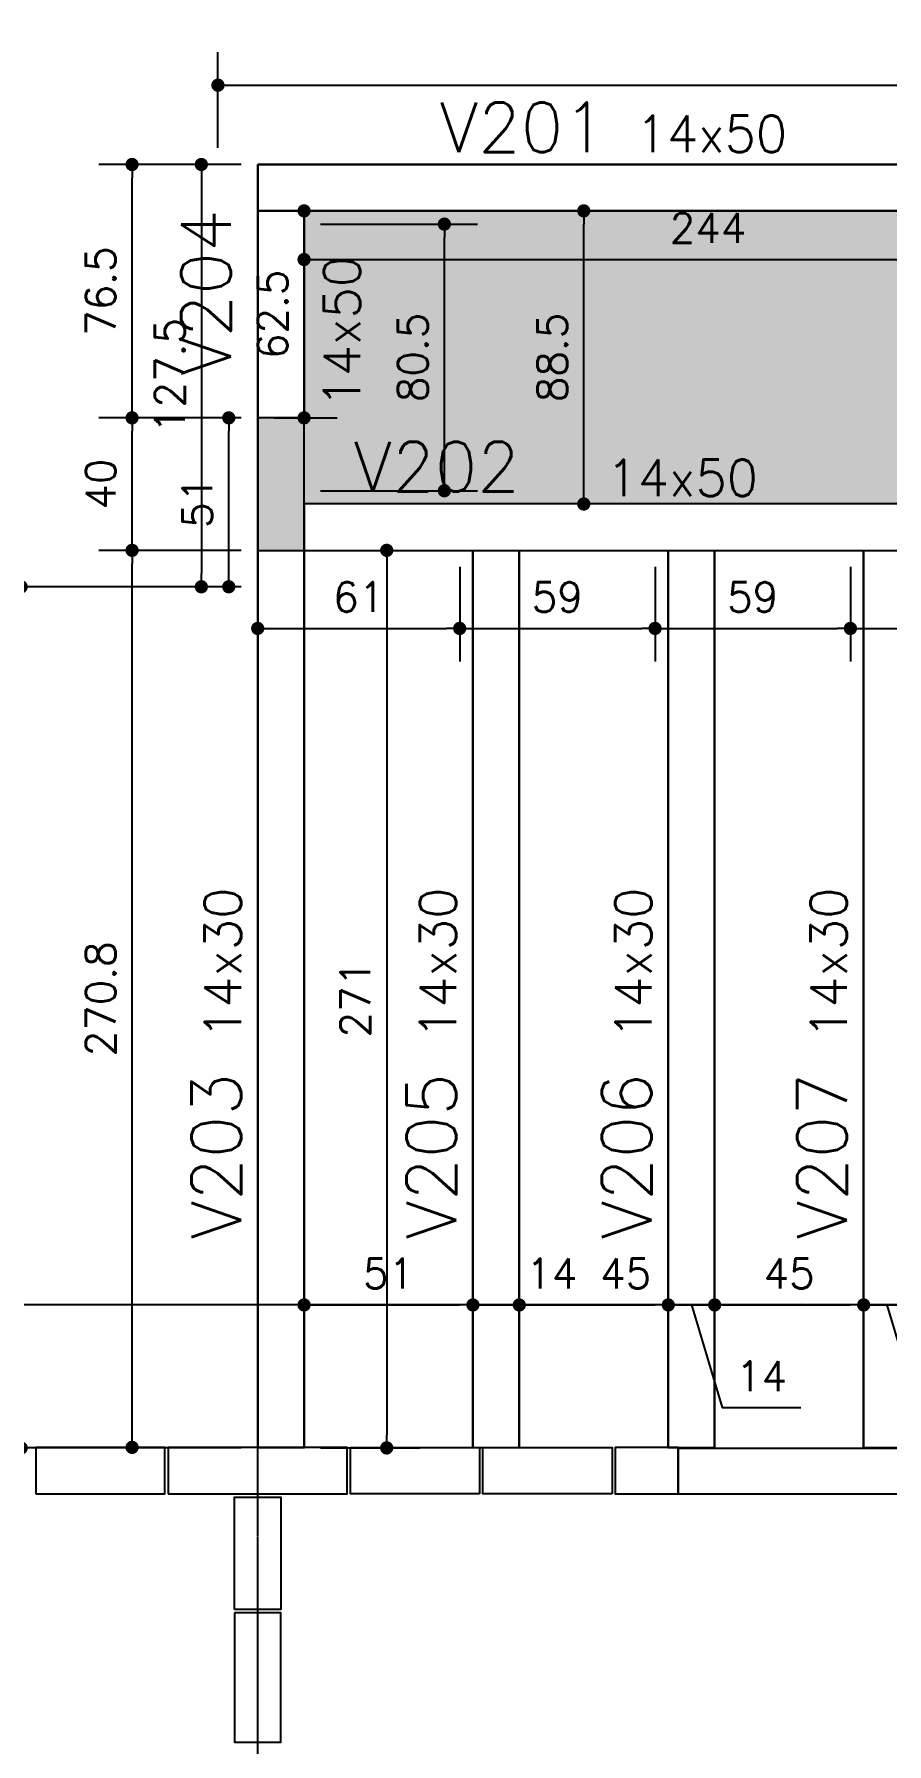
# Model space of a CAD drawing. Extents: x -856 to 20282, y 14720 to 28231.
# Drawn here: x 17952 to 18209, y 16523 to 17039 of the extents above; entities that cross this region are included whole.
import ezdxf

# ---------------------------------------------------------------- set-up
doc = ezdxf.new("R2010")
doc.units = 0
doc.linetypes.add('AXES', pattern=[0.54, 0.3, -0.08, 0.08, -0.08])
doc.layers.get('0').update_dxf_attribs({"linetype": 'CONTINUOUS'})
doc.layers.get('Defpoints').update_dxf_attribs({"linetype": 'CONTINUOUS'})
for name, color, linetype in [('00 - FELIPE', 2, 'CONTINUOUS'), ('COTA', 1, 'CONTINUOUS'), ('EIXOS', 1, 'AXES'), ('H2', 252, 'CONTINUOUS'), ('H4', 254, 'CONTINUOUS'), ('P-M', 5, 'CONTINUOUS'), ('VIG-D', 2, 'CONTINUOUS'), ('VIG-N', 4, 'CONTINUOUS'), ('VIGA', 3, 'CONTINUOUS')]:
    doc.layers.add(name, color=color, linetype=linetype)
doc.styles.add('COTA', font='romans.shx')
doc.styles.get("Standard").update_dxf_attribs({"font": 'ROMANS.SHX'})
doc.dimstyles.new('forma', dxfattribs={"dimscale": 5, "dimtxt": 1.8, "dimasz": 0.8, "dimexe": 2, "dimexo": 1, "dimgap": 1, "dimtad": 1, "dimdec": 1, "dimzin": 9, "dimdsep": 46, "dimtxsty": 'COTA', "dimblk1": 'DOT', "dimblk2": 'DOT', "dimsah": 1, "dimcen": 0, "dimdle": 1, "dimclrd": 256, "dimclre": 256, "dimclrt": 2, "dimadec": 0, "dimazin": 0, "dimtfac": 1, "dimtdec": 0, "dimtmove": 0, "dimatfit": 3, "dimfxl": 1, "dimtolj": 1, "dimtzin": 0, "dimarcsym": 0})

# ---------------------------------------------------------------- blocks, each defined once
blk = doc.blocks.new('_Dot')
at = {"color": 0, "linetype": 'ByBlock', "lineweight": -2}
blk.add_line((-0.5, 0), (-1, 0), dxfattribs=at)
at = {"color": 0, "linetype": 'ByBlock', "const_width": 0.5}
blk.add_lwpolyline([(-0.25, 0, 1), (0.25, 0, 1)], format="xyb", close=True, dxfattribs=at)
blk = doc.blocks.new('*D1020')
at = {"layer": 'COTA', "lineweight": -2, "transparency": 16777216}
for p, q in [((18033.43, 16661.58), (18033.43, 16645.45)), ((18084.43, 16661.58), (18084.43, 16645.45)), ((18037.43, 16655.45), (18080.43, 16655.45))]:
    blk.add_line(p, q, dxfattribs=at)
at = {"layer": 'Defpoints', "color": 0, "transparency": 16777216}
for p in [(18033.43, 16666.58), (18084.43, 16666.58), (18084.43, 16655.45)]:
    blk.add_point(p, dxfattribs=at)
at = {"layer": 'COTA', "lineweight": -2, "transparency": 16777216, "xscale": 4, "yscale": 4, "zscale": 4, "rotation": 180}
blk.add_blockref('_Dot', (18033.43, 16655.45), dxfattribs=at)
at = {"layer": 'COTA', "lineweight": -2, "transparency": 16777216, "xscale": 4, "yscale": 4, "zscale": 4}
blk.add_blockref('_Dot', (18084.43, 16655.45), dxfattribs=at)
at = {"layer": 'COTA', "color": 2, "transparency": 16777216, "insert": (18058.93, 16664.95), "char_height": 9, "attachment_point": 5, "style": 'COTA'}
blk.add_mtext('\\A1;51 ', dxfattribs=at)
blk = doc.blocks.new('*D1021')
at = {"layer": 'COTA', "lineweight": -2, "transparency": 16777216}
for p, q in [((18084.43, 16661.58), (18084.43, 16645.45)), ((18080.43, 16655.45), (18076.43, 16655.45)), ((18084.43, 16655.45), (18098.43, 16655.45)), ((18098.43, 16652.21), (18098.43, 16645.45)), ((18102.43, 16655.45), (18106.43, 16655.45))]:
    blk.add_line(p, q, dxfattribs=at)
at = {"layer": 'Defpoints', "color": 0, "transparency": 16777216}
for p in [(18084.43, 16666.58), (18098.43, 16657.21), (18098.43, 16655.45)]:
    blk.add_point(p, dxfattribs=at)
at = {"layer": 'COTA', "lineweight": -2, "transparency": 16777216, "xscale": 4, "yscale": 4, "zscale": 4}
blk.add_blockref('_Dot', (18084.43, 16655.45), dxfattribs=at)
at = {"layer": 'COTA', "lineweight": -2, "transparency": 16777216, "xscale": 4, "yscale": 4, "zscale": 4, "rotation": 180}
blk.add_blockref('_Dot', (18098.43, 16655.45), dxfattribs=at)
at = {"layer": 'COTA', "color": 2, "transparency": 16777216, "insert": (18108.24, 16664.95), "char_height": 9, "attachment_point": 5, "style": 'COTA'}
blk.add_mtext('\\A1;14 ', dxfattribs=at)
blk = doc.blocks.new('*D1022')
at = {"layer": 'COTA', "lineweight": -2, "transparency": 16777216}
for p, q in [((18098.43, 16652.21), (18098.43, 16645.45)), ((18102.43, 16655.45), (18139.43, 16655.45)), ((18143.43, 16656.48), (18143.43, 16645.45))]:
    blk.add_line(p, q, dxfattribs=at)
at = {"layer": 'Defpoints', "color": 0, "transparency": 16777216}
for p in [(18098.43, 16657.21), (18143.43, 16661.48), (18143.43, 16655.45)]:
    blk.add_point(p, dxfattribs=at)
at = {"layer": 'COTA', "lineweight": -2, "transparency": 16777216, "xscale": 4, "yscale": 4, "zscale": 4, "rotation": 180}
blk.add_blockref('_Dot', (18098.43, 16655.45), dxfattribs=at)
at = {"layer": 'COTA', "lineweight": -2, "transparency": 16777216, "xscale": 4, "yscale": 4, "zscale": 4}
blk.add_blockref('_Dot', (18143.43, 16655.45), dxfattribs=at)
at = {"layer": 'COTA', "color": 2, "transparency": 16777216, "insert": (18130.53, 16664.95), "char_height": 9, "attachment_point": 5, "style": 'COTA'}
blk.add_mtext('\\A1;45 ', dxfattribs=at)
blk = doc.blocks.new('*D1023')
at = {"layer": 'COTA', "lineweight": -2, "transparency": 16777216}
for p, q in [((18139.43, 16655.45), (18135.43, 16655.45)), ((18143.43, 16656.48), (18143.43, 16645.45)), ((18143.43, 16655.45), (18157.43, 16655.45)), ((18143.43, 16655.45), (18157.43, 16655.45)), ((18150.43, 16655.45), (18159.73, 16624.45)), ((18157.43, 16656.48), (18157.43, 16645.45)), ((18161.43, 16655.45), (18165.43, 16655.45)), ((18159.73, 16624.45), (18183.44, 16624.45))]:
    blk.add_line(p, q, dxfattribs=at)
at = {"layer": 'Defpoints', "color": 0, "transparency": 16777216}
for p in [(18143.43, 16661.48), (18157.43, 16661.48), (18157.43, 16655.45)]:
    blk.add_point(p, dxfattribs=at)
at = {"layer": 'COTA', "lineweight": -2, "transparency": 16777216, "xscale": 4, "yscale": 4, "zscale": 4}
blk.add_blockref('_Dot', (18143.43, 16655.45), dxfattribs=at)
at = {"layer": 'COTA', "lineweight": -2, "transparency": 16777216, "xscale": 4, "yscale": 4, "zscale": 4, "rotation": 180}
blk.add_blockref('_Dot', (18157.43, 16655.45), dxfattribs=at)
at = {"layer": 'COTA', "color": 2, "transparency": 16777216, "insert": (18171.58, 16633.95), "char_height": 9, "attachment_point": 5, "style": 'COTA'}
blk.add_mtext('\\A1;14 ', dxfattribs=at)
blk = doc.blocks.new('*D1024')
at = {"layer": 'COTA', "lineweight": -2, "transparency": 16777216}
for p, q in [((18157.43, 16656.48), (18157.43, 16645.45)), ((18161.43, 16655.45), (18198.43, 16655.45)), ((18202.43, 16656.48), (18202.43, 16645.45))]:
    blk.add_line(p, q, dxfattribs=at)
at = {"layer": 'Defpoints', "color": 0, "transparency": 16777216}
for p in [(18157.43, 16661.48), (18202.43, 16661.48), (18202.43, 16655.45)]:
    blk.add_point(p, dxfattribs=at)
at = {"layer": 'COTA', "lineweight": -2, "transparency": 16777216, "xscale": 4, "yscale": 4, "zscale": 4, "rotation": 180}
blk.add_blockref('_Dot', (18157.43, 16655.45), dxfattribs=at)
at = {"layer": 'COTA', "lineweight": -2, "transparency": 16777216, "xscale": 4, "yscale": 4, "zscale": 4}
blk.add_blockref('_Dot', (18202.43, 16655.45), dxfattribs=at)
at = {"layer": 'COTA', "color": 2, "transparency": 16777216, "insert": (18179.93, 16664.95), "char_height": 9, "attachment_point": 5, "style": 'COTA'}
blk.add_mtext('\\A1;45 ', dxfattribs=at)
blk = doc.blocks.new('*D1025')
at = {"layer": 'COTA', "lineweight": -2, "transparency": 16777216}
for p, q in [((18198.43, 16655.45), (18194.43, 16655.45)), ((18202.43, 16656.48), (18202.43, 16645.45)), ((18202.43, 16655.45), (18216.43, 16655.45)), ((18202.43, 16655.45), (18216.43, 16655.45)), ((18209.43, 16655.45), (18218.73, 16624.45)), ((18216.43, 16656.48), (18216.43, 16645.45)), ((18220.43, 16655.45), (18224.43, 16655.45)), ((18218.73, 16624.45), (18242.44, 16624.45))]:
    blk.add_line(p, q, dxfattribs=at)
at = {"layer": 'Defpoints', "color": 0, "transparency": 16777216}
for p in [(18202.43, 16661.48), (18216.43, 16661.48), (18216.43, 16655.45)]:
    blk.add_point(p, dxfattribs=at)
at = {"layer": 'COTA', "lineweight": -2, "transparency": 16777216, "xscale": 4, "yscale": 4, "zscale": 4}
blk.add_blockref('_Dot', (18202.43, 16655.45), dxfattribs=at)
at = {"layer": 'COTA', "lineweight": -2, "transparency": 16777216, "xscale": 4, "yscale": 4, "zscale": 4, "rotation": 180}
blk.add_blockref('_Dot', (18216.43, 16655.45), dxfattribs=at)
at = {"layer": 'COTA', "color": 2, "transparency": 16777216, "insert": (18230.58, 16633.95), "char_height": 9, "attachment_point": 5, "style": 'COTA'}
blk.add_mtext('\\A1;14 ', dxfattribs=at)
blk = doc.blocks.new('*D1013')
at = {"layer": 'COTA', "lineweight": -2, "transparency": 16777216}
for p, q in [((18115.16, 16985.78), (18107.9, 16985.78)), ((18117.9, 16901.28), (18117.9, 16981.78)), ((18115.16, 16897.28), (18107.9, 16897.28))]:
    blk.add_line(p, q, dxfattribs=at)
at = {"layer": 'Defpoints', "color": 0, "transparency": 16777216}
for p in [(18117.9, 16985.78), (18120.16, 16985.78), (18120.16, 16897.28)]:
    blk.add_point(p, dxfattribs=at)
at = {"layer": 'COTA', "lineweight": -2, "transparency": 16777216, "xscale": 4, "yscale": 4, "zscale": 4}
for p, rotation in [((18117.9, 16985.78), 90), ((18117.9, 16897.28), 270)]:
    blk.add_blockref('_Dot', p, dxfattribs=dict(at, rotation=rotation))
at = {"layer": 'COTA', "color": 2, "transparency": 16777216, "insert": (18108.4, 16941.53), "char_height": 9, "attachment_point": 5, "rotation": 90, "style": 'COTA'}
blk.add_mtext('\\A1;88.5 ', dxfattribs=at)
blk = doc.blocks.new('*D1014')
at = {"layer": 'COTA', "lineweight": -2, "transparency": 16777216}
for p, q in [((18014.43, 16883.28), (17971.49, 16883.28)), ((17981.49, 16616.45), (17981.49, 16879.28)), ((17981.21, 16612.45), (17971.49, 16612.45))]:
    blk.add_line(p, q, dxfattribs=at)
at = {"layer": 'Defpoints', "color": 0, "transparency": 16777216}
for p in [(17981.49, 16883.28), (18019.43, 16883.28), (17986.21, 16612.45)]:
    blk.add_point(p, dxfattribs=at)
at = {"layer": 'COTA', "lineweight": -2, "transparency": 16777216, "xscale": 4, "yscale": 4, "zscale": 4}
for p, rotation in [((17981.49, 16883.28), 90), ((17981.49, 16612.45), 270)]:
    blk.add_blockref('_Dot', p, dxfattribs=dict(at, rotation=rotation))
at = {"layer": 'COTA', "color": 2, "transparency": 16777216, "insert": (17971.99, 16747.87), "char_height": 9, "attachment_point": 5, "rotation": 90, "style": 'COTA'}
blk.add_mtext('\\A1;270.8 ', dxfattribs=at)
blk = doc.blocks.new('*D1015')
at = {"layer": 'COTA', "lineweight": -2, "transparency": 16777216}
for p, q in [((18014.43, 16923.28), (17971.49, 16923.28)), ((17981.49, 16887.28), (17981.49, 16919.28)), ((18014.43, 16883.28), (17971.49, 16883.28))]:
    blk.add_line(p, q, dxfattribs=at)
at = {"layer": 'Defpoints', "color": 0, "transparency": 16777216}
for p in [(17981.49, 16923.28), (18019.43, 16923.28), (18019.43, 16883.28)]:
    blk.add_point(p, dxfattribs=at)
at = {"layer": 'COTA', "lineweight": -2, "transparency": 16777216, "xscale": 4, "yscale": 4, "zscale": 4}
for p, rotation in [((17981.49, 16923.28), 90), ((17981.49, 16883.28), 270)]:
    blk.add_blockref('_Dot', p, dxfattribs=dict(at, rotation=rotation))
at = {"layer": 'COTA', "color": 2, "transparency": 16777216, "insert": (17971.99, 16903.28), "char_height": 9, "attachment_point": 5, "rotation": 90, "style": 'COTA'}
blk.add_mtext('\\A1;40 ', dxfattribs=at)
blk = doc.blocks.new('*D1016')
at = {"layer": 'COTA', "lineweight": -2, "transparency": 16777216}
for p, q in [((18014.43, 16999.78), (17971.49, 16999.78)), ((17981.49, 16927.28), (17981.49, 16995.78)), ((18014.43, 16923.28), (17971.49, 16923.28))]:
    blk.add_line(p, q, dxfattribs=at)
at = {"layer": 'Defpoints', "color": 0, "transparency": 16777216}
for p in [(17981.49, 16999.78), (18019.43, 16999.78), (18019.43, 16923.28)]:
    blk.add_point(p, dxfattribs=at)
at = {"layer": 'COTA', "lineweight": -2, "transparency": 16777216, "xscale": 4, "yscale": 4, "zscale": 4}
for p, rotation in [((17981.49, 16999.78), 90), ((17981.49, 16923.28), 270)]:
    blk.add_blockref('_Dot', p, dxfattribs=dict(at, rotation=rotation))
at = {"layer": 'COTA', "color": 2, "transparency": 16777216, "insert": (17971.99, 16961.53), "char_height": 9, "attachment_point": 5, "rotation": 90, "style": 'COTA'}
blk.add_mtext('\\A1;76.5 ', dxfattribs=at)
blk = doc.blocks.new('*D1120')
at = {"layer": '00 - FELIPE', "lineweight": -2, "transparency": 16777216}
for p, q in [((18033.43, 16980.78), (18033.43, 16961.09)), ((18277.43, 16980.78), (18277.43, 16961.09)), ((18037.43, 16971.09), (18273.43, 16971.09))]:
    blk.add_line(p, q, dxfattribs=at)
at = {"layer": 'Defpoints', "color": 0, "transparency": 16777216}
for p in [(18033.43, 16985.78), (18277.43, 16985.78), (18277.43, 16971.09)]:
    blk.add_point(p, dxfattribs=at)
at = {"layer": '00 - FELIPE', "lineweight": -2, "transparency": 16777216, "xscale": 4, "yscale": 4, "zscale": 4, "rotation": 180}
blk.add_blockref('_Dot', (18033.43, 16971.09), dxfattribs=at)
at = {"layer": '00 - FELIPE', "lineweight": -2, "transparency": 16777216, "xscale": 4, "yscale": 4, "zscale": 4}
blk.add_blockref('_Dot', (18277.43, 16971.09), dxfattribs=at)
at = {"layer": '00 - FELIPE', "color": 2, "transparency": 16777216, "insert": (18155.43, 16980.59), "char_height": 9, "attachment_point": 5, "style": 'COTA'}
blk.add_mtext('\\A1;244 ', dxfattribs=at)
blk = doc.blocks.new('*D1122')
at = {"layer": '00 - FELIPE', "lineweight": -2, "transparency": 16777216}
for p, q in [((18007.43, 17004.78), (18007.43, 17033.72)), ((18466.43, 17004.78), (18466.43, 17033.72)), ((18011.43, 17023.72), (18462.43, 17023.72))]:
    blk.add_line(p, q, dxfattribs=at)
at = {"layer": 'Defpoints', "color": 0, "transparency": 16777216}
for p in [(18466.43, 17023.72), (18007.43, 16999.78), (18466.43, 16999.78)]:
    blk.add_point(p, dxfattribs=at)
at = {"layer": '00 - FELIPE', "lineweight": -2, "transparency": 16777216, "xscale": 4, "yscale": 4, "zscale": 4, "rotation": 180}
blk.add_blockref('_Dot', (18007.43, 17023.72), dxfattribs=at)
at = {"layer": '00 - FELIPE', "lineweight": -2, "transparency": 16777216, "xscale": 4, "yscale": 4, "zscale": 4}
blk.add_blockref('_Dot', (18466.43, 17023.72), dxfattribs=at)
at = {"layer": '00 - FELIPE', "color": 2, "transparency": 16777216, "insert": (18236.93, 17033.22), "char_height": 9, "attachment_point": 5, "style": 'COTA'}
blk.add_mtext('\\A1;459 ', dxfattribs=at)
blk = doc.blocks.new('*D1123')
at = {"layer": '00 - FELIPE', "lineweight": -2, "transparency": 16777216}
for p, q in [((18019.43, 16878.28), (18019.43, 16849.71)), ((18080.43, 16878.28), (18080.43, 16849.71)), ((18023.43, 16859.71), (18076.43, 16859.71))]:
    blk.add_line(p, q, dxfattribs=at)
at = {"layer": 'Defpoints', "color": 0, "transparency": 16777216}
for p in [(18019.43, 16883.28), (18080.43, 16883.28), (18080.43, 16859.71)]:
    blk.add_point(p, dxfattribs=at)
at = {"layer": '00 - FELIPE', "lineweight": -2, "transparency": 16777216, "xscale": 4, "yscale": 4, "zscale": 4, "rotation": 180}
blk.add_blockref('_Dot', (18019.43, 16859.71), dxfattribs=at)
at = {"layer": '00 - FELIPE', "lineweight": -2, "transparency": 16777216, "xscale": 4, "yscale": 4, "zscale": 4}
blk.add_blockref('_Dot', (18080.43, 16859.71), dxfattribs=at)
at = {"layer": '00 - FELIPE', "color": 2, "transparency": 16777216, "insert": (18049.93, 16869.21), "char_height": 9, "attachment_point": 5, "style": 'COTA'}
blk.add_mtext('\\A1;61 ', dxfattribs=at)
blk = doc.blocks.new('*D1124')
at = {"layer": '00 - FELIPE', "lineweight": -2, "transparency": 16777216}
for p, q in [((18080.43, 16878.28), (18080.43, 16849.71)), ((18139.43, 16878.28), (18139.43, 16849.71)), ((18084.43, 16859.71), (18135.43, 16859.71))]:
    blk.add_line(p, q, dxfattribs=at)
at = {"layer": 'Defpoints', "color": 0, "transparency": 16777216}
for p in [(18080.43, 16883.28), (18139.43, 16883.28), (18139.43, 16859.71)]:
    blk.add_point(p, dxfattribs=at)
at = {"layer": '00 - FELIPE', "lineweight": -2, "transparency": 16777216, "xscale": 4, "yscale": 4, "zscale": 4, "rotation": 180}
blk.add_blockref('_Dot', (18080.43, 16859.71), dxfattribs=at)
at = {"layer": '00 - FELIPE', "lineweight": -2, "transparency": 16777216, "xscale": 4, "yscale": 4, "zscale": 4}
blk.add_blockref('_Dot', (18139.43, 16859.71), dxfattribs=at)
at = {"layer": '00 - FELIPE', "color": 2, "transparency": 16777216, "insert": (18109.93, 16869.21), "char_height": 9, "attachment_point": 5, "style": 'COTA'}
blk.add_mtext('\\A1;59 ', dxfattribs=at)
blk = doc.blocks.new('*D1125')
at = {"layer": '00 - FELIPE', "lineweight": -2, "transparency": 16777216}
for p, q in [((18139.43, 16878.28), (18139.43, 16849.71)), ((18198.43, 16878.28), (18198.43, 16849.71)), ((18143.43, 16859.71), (18194.43, 16859.71))]:
    blk.add_line(p, q, dxfattribs=at)
at = {"layer": 'Defpoints', "color": 0, "transparency": 16777216}
for p in [(18139.43, 16883.28), (18198.43, 16883.28), (18198.43, 16859.71)]:
    blk.add_point(p, dxfattribs=at)
at = {"layer": '00 - FELIPE', "lineweight": -2, "transparency": 16777216, "xscale": 4, "yscale": 4, "zscale": 4, "rotation": 180}
blk.add_blockref('_Dot', (18139.43, 16859.71), dxfattribs=at)
at = {"layer": '00 - FELIPE', "lineweight": -2, "transparency": 16777216, "xscale": 4, "yscale": 4, "zscale": 4}
blk.add_blockref('_Dot', (18198.43, 16859.71), dxfattribs=at)
at = {"layer": '00 - FELIPE', "color": 2, "transparency": 16777216, "insert": (18168.93, 16869.21), "char_height": 9, "attachment_point": 5, "style": 'COTA'}
blk.add_mtext('\\A1;59 ', dxfattribs=at)
blk = doc.blocks.new('*D1126')
at = {"layer": '00 - FELIPE', "lineweight": -2, "transparency": 16777216}
for p, q in [((18198.43, 16878.28), (18198.43, 16849.71)), ((18257.43, 16878.28), (18257.43, 16849.71)), ((18202.43, 16859.71), (18253.43, 16859.71))]:
    blk.add_line(p, q, dxfattribs=at)
at = {"layer": 'Defpoints', "color": 0, "transparency": 16777216}
for p in [(18198.43, 16883.28), (18257.43, 16883.28), (18257.43, 16859.71)]:
    blk.add_point(p, dxfattribs=at)
at = {"layer": '00 - FELIPE', "lineweight": -2, "transparency": 16777216, "xscale": 4, "yscale": 4, "zscale": 4, "rotation": 180}
blk.add_blockref('_Dot', (18198.43, 16859.71), dxfattribs=at)
at = {"layer": '00 - FELIPE', "lineweight": -2, "transparency": 16777216, "xscale": 4, "yscale": 4, "zscale": 4}
blk.add_blockref('_Dot', (18257.43, 16859.71), dxfattribs=at)
at = {"layer": '00 - FELIPE', "color": 2, "transparency": 16777216, "insert": (18227.93, 16869.21), "char_height": 9, "attachment_point": 5, "style": 'COTA'}
blk.add_mtext('\\A1;59 ', dxfattribs=at)
blk = doc.blocks.new('*D1130')
at = {"layer": '00 - FELIPE', "lineweight": -2, "transparency": 16777216}
for p, q in [((18014.43, 16872.28), (17938, 16872.28)), ((17948, 16868.28), (17948, 16616.28)), ((18014.43, 16612.28), (17938, 16612.28))]:
    blk.add_line(p, q, dxfattribs=at)
at = {"layer": 'Defpoints', "color": 0, "transparency": 16777216}
for p in [(18019.43, 16872.28), (17948, 16612.28), (18019.43, 16612.28)]:
    blk.add_point(p, dxfattribs=at)
at = {"layer": '00 - FELIPE', "lineweight": -2, "transparency": 16777216, "xscale": 4, "yscale": 4, "zscale": 4}
for p, rotation in [((17948, 16872.28), 90), ((17948, 16612.28), 270)]:
    blk.add_blockref('_Dot', p, dxfattribs=dict(at, rotation=rotation))
at = {"layer": '00 - FELIPE', "color": 2, "transparency": 16777216, "insert": (17938.5, 16742.28), "char_height": 9, "attachment_point": 5, "rotation": 90, "style": 'COTA'}
blk.add_mtext('\\A1;260 ', dxfattribs=at)
blk = doc.blocks.new('*D1131')
at = {"layer": '00 - FELIPE', "lineweight": -2, "transparency": 16777216}
for p, q in [((18038.43, 16883.28), (18068.39, 16883.28)), ((18058.39, 16879.28), (18058.39, 16616.28)), ((18038.43, 16612.28), (18068.39, 16612.28))]:
    blk.add_line(p, q, dxfattribs=at)
at = {"layer": 'Defpoints', "color": 0, "transparency": 16777216}
for p in [(18033.43, 16883.28), (18033.43, 16612.28), (18058.39, 16612.28)]:
    blk.add_point(p, dxfattribs=at)
at = {"layer": '00 - FELIPE', "lineweight": -2, "transparency": 16777216, "xscale": 4, "yscale": 4, "zscale": 4}
for p, rotation in [((18058.39, 16883.28), 90), ((18058.39, 16612.28), 270)]:
    blk.add_blockref('_Dot', p, dxfattribs=dict(at, rotation=rotation))
at = {"layer": '00 - FELIPE', "color": 2, "transparency": 16777216, "insert": (18048.89, 16747.78), "char_height": 9, "attachment_point": 5, "rotation": 90, "style": 'COTA'}
blk.add_mtext('\\A1;271 ', dxfattribs=at)
blk = doc.blocks.new('*D1135')
at = {"layer": '00 - FELIPE', "lineweight": -2, "transparency": 16777216}
for p, q in [((18014.43, 16999.78), (17992.41, 16999.78)), ((18002.41, 16995.78), (18002.41, 16876.28)), ((18014.43, 16872.28), (17992.41, 16872.28))]:
    blk.add_line(p, q, dxfattribs=at)
at = {"layer": 'Defpoints', "color": 0, "transparency": 16777216}
for p in [(18019.43, 16999.78), (18002.41, 16872.28), (18019.43, 16872.28)]:
    blk.add_point(p, dxfattribs=at)
at = {"layer": '00 - FELIPE', "lineweight": -2, "transparency": 16777216, "xscale": 4, "yscale": 4, "zscale": 4}
for p, rotation in [((18002.41, 16999.78), 90), ((18002.41, 16872.28), 270)]:
    blk.add_blockref('_Dot', p, dxfattribs=dict(at, rotation=rotation))
at = {"layer": '00 - FELIPE', "color": 2, "transparency": 16777216, "insert": (17992.91, 16936.03), "char_height": 9, "attachment_point": 5, "rotation": 90, "style": 'COTA'}
blk.add_mtext('\\A1;127.5 ', dxfattribs=at)
blk = doc.blocks.new('*D1136')
at = {"layer": '00 - FELIPE', "lineweight": -2, "transparency": 16777216}
for p, q in [((18038.43, 16981.78), (18085.8, 16981.78)), ((18075.8, 16905.28), (18075.8, 16977.78)), ((18038.43, 16901.28), (18085.8, 16901.28))]:
    blk.add_line(p, q, dxfattribs=at)
at = {"layer": 'Defpoints', "color": 0, "transparency": 16777216}
for p in [(18033.43, 16981.78), (18075.8, 16981.78), (18033.43, 16901.28)]:
    blk.add_point(p, dxfattribs=at)
at = {"layer": '00 - FELIPE', "lineweight": -2, "transparency": 16777216, "xscale": 4, "yscale": 4, "zscale": 4}
for p, rotation in [((18075.8, 16981.78), 90), ((18075.8, 16901.28), 270)]:
    blk.add_blockref('_Dot', p, dxfattribs=dict(at, rotation=rotation))
at = {"layer": '00 - FELIPE', "color": 2, "transparency": 16777216, "insert": (18066.3, 16941.53), "char_height": 9, "attachment_point": 5, "rotation": 90, "style": 'COTA'}
blk.add_mtext('\\A1;80.5 ', dxfattribs=at)
blk = doc.blocks.new('*D1137')
at = {"layer": '00 - FELIPE', "lineweight": -2, "transparency": 16777216}
for p, q in [((18014.43, 16923.28), (18000.69, 16923.28)), ((18010.69, 16876.28), (18010.69, 16919.28)), ((18009, 16872.28), (18000.69, 16872.28))]:
    blk.add_line(p, q, dxfattribs=at)
at = {"layer": 'Defpoints', "color": 0, "transparency": 16777216}
for p in [(18010.69, 16923.28), (18019.43, 16923.28), (18014, 16872.28)]:
    blk.add_point(p, dxfattribs=at)
at = {"layer": '00 - FELIPE', "lineweight": -2, "transparency": 16777216, "xscale": 4, "yscale": 4, "zscale": 4}
for p, rotation in [((18010.69, 16923.28), 90), ((18010.69, 16872.28), 270)]:
    blk.add_blockref('_Dot', p, dxfattribs=dict(at, rotation=rotation))
at = {"layer": '00 - FELIPE', "color": 2, "transparency": 16777216, "insert": (18001.19, 16897.78), "char_height": 9, "attachment_point": 5, "rotation": 90, "style": 'COTA'}
blk.add_mtext('\\A1;51 ', dxfattribs=at)
blk = doc.blocks.new('*D1139')
at = {"layer": '00 - FELIPE', "lineweight": -2, "transparency": 16777216}
for p, q in [((18024.43, 16985.78), (18043.43, 16985.78)), ((18033.43, 16927.28), (18033.43, 16981.78)), ((18024.43, 16923.28), (18043.43, 16923.28))]:
    blk.add_line(p, q, dxfattribs=at)
at = {"layer": 'Defpoints', "color": 0, "transparency": 16777216}
for p in [(18019.43, 16985.78), (18033.43, 16985.78), (18019.43, 16923.28)]:
    blk.add_point(p, dxfattribs=at)
at = {"layer": '00 - FELIPE', "lineweight": -2, "transparency": 16777216, "xscale": 4, "yscale": 4, "zscale": 4}
for p, rotation in [((18033.43, 16985.78), 90), ((18033.43, 16923.28), 270)]:
    blk.add_blockref('_Dot', p, dxfattribs=dict(at, rotation=rotation))
at = {"layer": '00 - FELIPE', "color": 2, "transparency": 16777216, "insert": (18023.93, 16954.53), "char_height": 9, "attachment_point": 5, "rotation": 90, "style": 'COTA'}
blk.add_mtext('\\A1;62.5 ', dxfattribs=at)

msp = doc.modelspace()

# ---------------------------------------------------------------- hatches: boundary and pattern name
at = {"layer": 'H2'}
msp.add_hatch(color=256, dxfattribs=at).paths.add_polyline_path([(18033.43, 16923.28), (18019.43, 16923.28), (18019.43, 16883.28), (18033.43, 16883.28)])
at = {"layer": 'H4'}
msp.add_hatch(color=256, dxfattribs=at).paths.add_polyline_path([(18033.43, 16985.78), (18442.43, 16985.78), (18442.43, 16897.28), (18033.43, 16897.28)])

# ---------------------------------------------------------------- linework, layer by layer
for points in [[(17952.43, 16598.45), (17991.43, 16598.45), (17991.43, 16612.45), (17952.43, 16612.45), (17952.43, 16598.45)], [(17992.43, 16598.45), (18046.43, 16598.45), (18046.43, 16612.45), (17992.43, 16612.45), (17992.43, 16598.45)], [(18086.43, 16598.45), (18047.43, 16598.45), (18047.43, 16612.45), (18086.43, 16612.45), (18086.43, 16598.45)], [(18126.43, 16598.45), (18087.43, 16598.45), (18087.43, 16612.45), (18126.43, 16612.45), (18126.43, 16598.45)], [(18146.43, 16612.45), (18127.43, 16612.45), (18127.43, 16598.45), (18146.43, 16598.45), (18146.43, 16612.45)], [(18012.43, 16563.45), (18012.43, 16597.45), (18026.43, 16597.45), (18026.43, 16563.45), (18012.43, 16563.45)], [(18012.43, 16562.45), (18012.43, 16523.45), (18026.43, 16523.45), (18026.43, 16562.45), (18012.43, 16562.45)]]:
    msp.add_lwpolyline(points)
msp.add_lwpolyline([(18347.43, 16612.13), (18146.43, 16612.13), (18146.43, 16598.45), (18347.43, 16598.45)], close=True)
at = {"layer": '00 - FELIPE'}
for points in [[(18019.43, 16999.78), (18456.43, 16999.78), (18456.43, 16985.78), (18019.43, 16985.78)], [(18033.43, 16923.28), (18019.43, 16923.28), (18019.43, 16985.78), (18033.43, 16985.78)], [(18033.43, 16883.28), (18442.43, 16883.28), (18442.43, 16897.28), (18033.43, 16897.28)], [(18019.43, 16883.28), (18033.43, 16883.28), (18033.43, 16612.28), (18019.43, 16612.28)], [(18084.43, 16883.28), (18098.43, 16883.28), (18098.43, 16612.28), (18084.43, 16612.28)], [(18143.43, 16883.28), (18157.43, 16883.28), (18157.43, 16612.28), (18143.43, 16612.28)], [(18202.43, 16883.28), (18216.43, 16883.28), (18216.43, 16612.28), (18202.43, 16612.28)]]:
    msp.add_lwpolyline(points, close=True, dxfattribs=at)
at = {"layer": 'EIXOS', "color": 244, "true_color": 0x991b1e}
for p, q in [((18019.43, 15210.49), (18019.43, 16931.17)), ((20111.72, 16655.45), (17254.15, 16655.45))]:
    msp.add_line(p, q, dxfattribs=at)
at = {"layer": 'P-M', "linetype": 'Continuous'}
msp.add_lwpolyline([(18033.43, 16923.28), (18019.43, 16923.28), (18019.43, 16883.28), (18033.43, 16883.28), (18033.43, 16923.28)], dxfattribs=at)
at = {"layer": 'VIGA'}
for p, q in [((18019.43, 16999.78), (18019.43, 16923.28)), ((18456.43, 16999.78), (18019.43, 16999.78)), ((18033.43, 16923.28), (18033.43, 16985.78)), ((18033.43, 16985.78), (18442.43, 16985.78)), ((18084.43, 16897.28), (18033.43, 16897.28)), ((18142.43, 16897.28), (18084.43, 16897.28)), ((18200.43, 16897.28), (18142.43, 16897.28)), ((18258.43, 16897.28), (18200.43, 16897.28)), ((18019.43, 16883.28), (18019.43, 16612.28)), ((18033.43, 16883.28), (18084.43, 16883.28)), ((18033.43, 16612.28), (18033.43, 16883.28)), ((18084.43, 16883.28), (18084.43, 16612.28)), ((18098.43, 16883.28), (18143.43, 16883.28)), ((18098.43, 16612.28), (18098.43, 16883.28)), ((18143.43, 16883.28), (18143.43, 16612.28)), ((18157.43, 16883.28), (18202.43, 16883.28)), ((18157.43, 16612.28), (18157.43, 16883.28)), ((18202.43, 16883.28), (18202.43, 16612.28))]:
    msp.add_line(p, q, dxfattribs=at)

# ---------------------------------------------------------------- texts
at = {"layer": 'VIG-D', "linetype": 'Continuous'}
for p in [(18133.59, 17003.53), (18124.79, 16899.68)]:
    msp.add_text('14x50', height=11, dxfattribs=at).set_placement(p)
for s, p in [('14x50', (18050.37, 16926.4)), ('14x30', (18014.39, 16735.74)), ('14x30', (18079.39, 16735.74)), ('14x30', (18138.39, 16735.74)), ('14x30', (18197.39, 16735.74))]:
    msp.add_text(s, height=11, rotation=90, dxfattribs=at).set_placement(p)
at = {"layer": 'VIG-N', "linetype": 'Continuous'}
for s, p in [('V201', (18074.43, 17003.53)), ('V202', (18048.43, 16901.03))]:
    msp.add_text(s, height=15, dxfattribs=at).set_placement(p)
for s, p in [('V204', (18011.29, 16936.03)), ('V203', (18014.39, 16675.31)), ('V205', (18079.39, 16675.31)), ('V206', (18138.39, 16675.31)), ('V207', (18197.39, 16675.31))]:
    msp.add_text(s, height=15, rotation=90, dxfattribs=at).set_placement(p)

# ---------------------------------------------------------------- dimensions: what is measured, and where the dimension line sits
at = {"layer": '00 - FELIPE'}
for base, p1, p2, override, picture, middle in [((18466.43, 17023.72), (18007.43, 16999.78), (18466.43, 16999.78), {"dimpost": ' '}, '*D1122', (18236.93, 17033.22)), ((18277.43, 16971.09), (18033.43, 16985.78), (18277.43, 16985.78), {"dimpost": ' '}, '*D1120', (18155.43, 16980.59)), ((18080.43, 16859.71), (18019.43, 16883.28), (18080.43, 16883.28), {"dimpost": ' '}, '*D1123', (18049.93, 16869.21)), ((18139.43, 16859.71), (18080.43, 16883.28), (18139.43, 16883.28), {"dimpost": ' ', "dimtmove": 1}, '*D1124', (18109.93, 16869.21)), ((18198.43, 16859.71), (18139.43, 16883.28), (18198.43, 16883.28), {"dimpost": ' ', "dimtmove": 1}, '*D1125', (18168.93, 16869.21)), ((18257.43, 16859.71), (18198.43, 16883.28), (18257.43, 16883.28), {"dimpost": ' ', "dimtmove": 1}, '*D1126', (18227.93, 16869.21))]:
    dim = msp.add_linear_dim(base=base, p1=p1, p2=p2, dimstyle='forma', override=override, dxfattribs=at)
    dim.commit()
    dim.dimension.update_dxf_attribs({"geometry": picture, "text_midpoint": middle})
for base, p1, p2, picture, middle in [((18002.41, 16872.28), (18019.43, 16999.78), (18019.43, 16872.28), '*D1135', (17992.91, 16936.03)), ((18033.43, 16985.78), (18019.43, 16923.28), (18019.43, 16985.78), '*D1139', (18023.93, 16954.53)), ((18075.8, 16981.78), (18033.43, 16901.28), (18033.43, 16981.78), '*D1136', (18066.3, 16941.53)), ((18010.69, 16923.28), (18014, 16872.28), (18019.43, 16923.28), '*D1137', (18001.19, 16897.78)), ((18058.39, 16612.28), (18033.43, 16883.28), (18033.43, 16612.28), '*D1131', (18048.89, 16747.78)), ((17948, 16612.28), (18019.43, 16872.28), (18019.43, 16612.28), '*D1130', (17938.5, 16742.28))]:
    dim = msp.add_linear_dim(base=base, p1=p1, p2=p2, angle=90, dimstyle='forma', override={"dimpost": ' '}, dxfattribs=at)
    dim.commit()
    dim.dimension.update_dxf_attribs({"geometry": picture, "text_midpoint": middle})
at = {"layer": 'COTA'}
for base, p1, p2, override, picture, middle in [((17981.49, 16999.78), (18019.43, 16923.28), (18019.43, 16999.78), {"dimpost": ' ', "dimtmove": 1}, '*D1016', (17971.99, 16961.53)), ((18117.9, 16985.78), (18120.16, 16897.28), (18120.16, 16985.78), {"dimpost": ' ', "dimtmove": 1}, '*D1013', (18108.4, 16941.53)), ((17981.49, 16923.28), (18019.43, 16883.28), (18019.43, 16923.28), {"dimpost": ' ', "dimtmove": 1}, '*D1015', (17971.99, 16903.28)), ((17981.49, 16883.28), (17986.21, 16612.45), (18019.43, 16883.28), {"dimpost": ' '}, '*D1014', (17971.99, 16747.87))]:
    dim = msp.add_linear_dim(base=base, p1=p1, p2=p2, angle=90, dimstyle='forma', override=override, dxfattribs=at)
    dim.commit()
    dim.dimension.update_dxf_attribs({"geometry": picture, "text_midpoint": middle})
for base, p1, p2, override, picture, middle in [((18084.43, 16655.45), (18033.43, 16666.58), (18084.43, 16666.58), {"dimpost": ' '}, '*D1020', (18058.93, 16664.95)), ((18202.43, 16655.45), (18157.43, 16661.48), (18202.43, 16661.48), {"dimpost": ' ', "dimtmove": 1}, '*D1024', (18179.93, 16664.95)), ((18157.43, 16655.45), (18143.43, 16661.48), (18157.43, 16661.48), {"dimpost": ' ', "dimtmove": 1}, '*D1023', (18164.73, 16633.95)), ((18216.43, 16655.45), (18202.43, 16661.48), (18216.43, 16661.48), {"dimpost": ' ', "dimtmove": 1}, '*D1025', (18223.73, 16633.95))]:
    dim = msp.add_linear_dim(base=base, p1=p1, p2=p2, dimstyle='forma', override=override, dxfattribs=at)
    dim.commit()
    dim.dimension.update_dxf_attribs({"geometry": picture, "text_midpoint": middle})
for base, p1, p2, picture, middle in [((18098.43, 16655.45), (18084.43, 16666.58), (18098.43, 16657.21), '*D1021', (18108.24, 16655.45)), ((18143.43, 16655.45), (18098.43, 16657.21), (18143.43, 16661.48), '*D1022', (18130.53, 16655.45))]:
    dim = msp.add_linear_dim(base=base, p1=p1, p2=p2, dimstyle='forma', override={"dimpost": ' ', "dimtmove": 1}, dxfattribs=at)
    dim.commit()
    dim.dimension.update_dxf_attribs({"geometry": picture, "text_midpoint": middle, "dimtype": 160})

doc.saveas('drawing.dxf')
